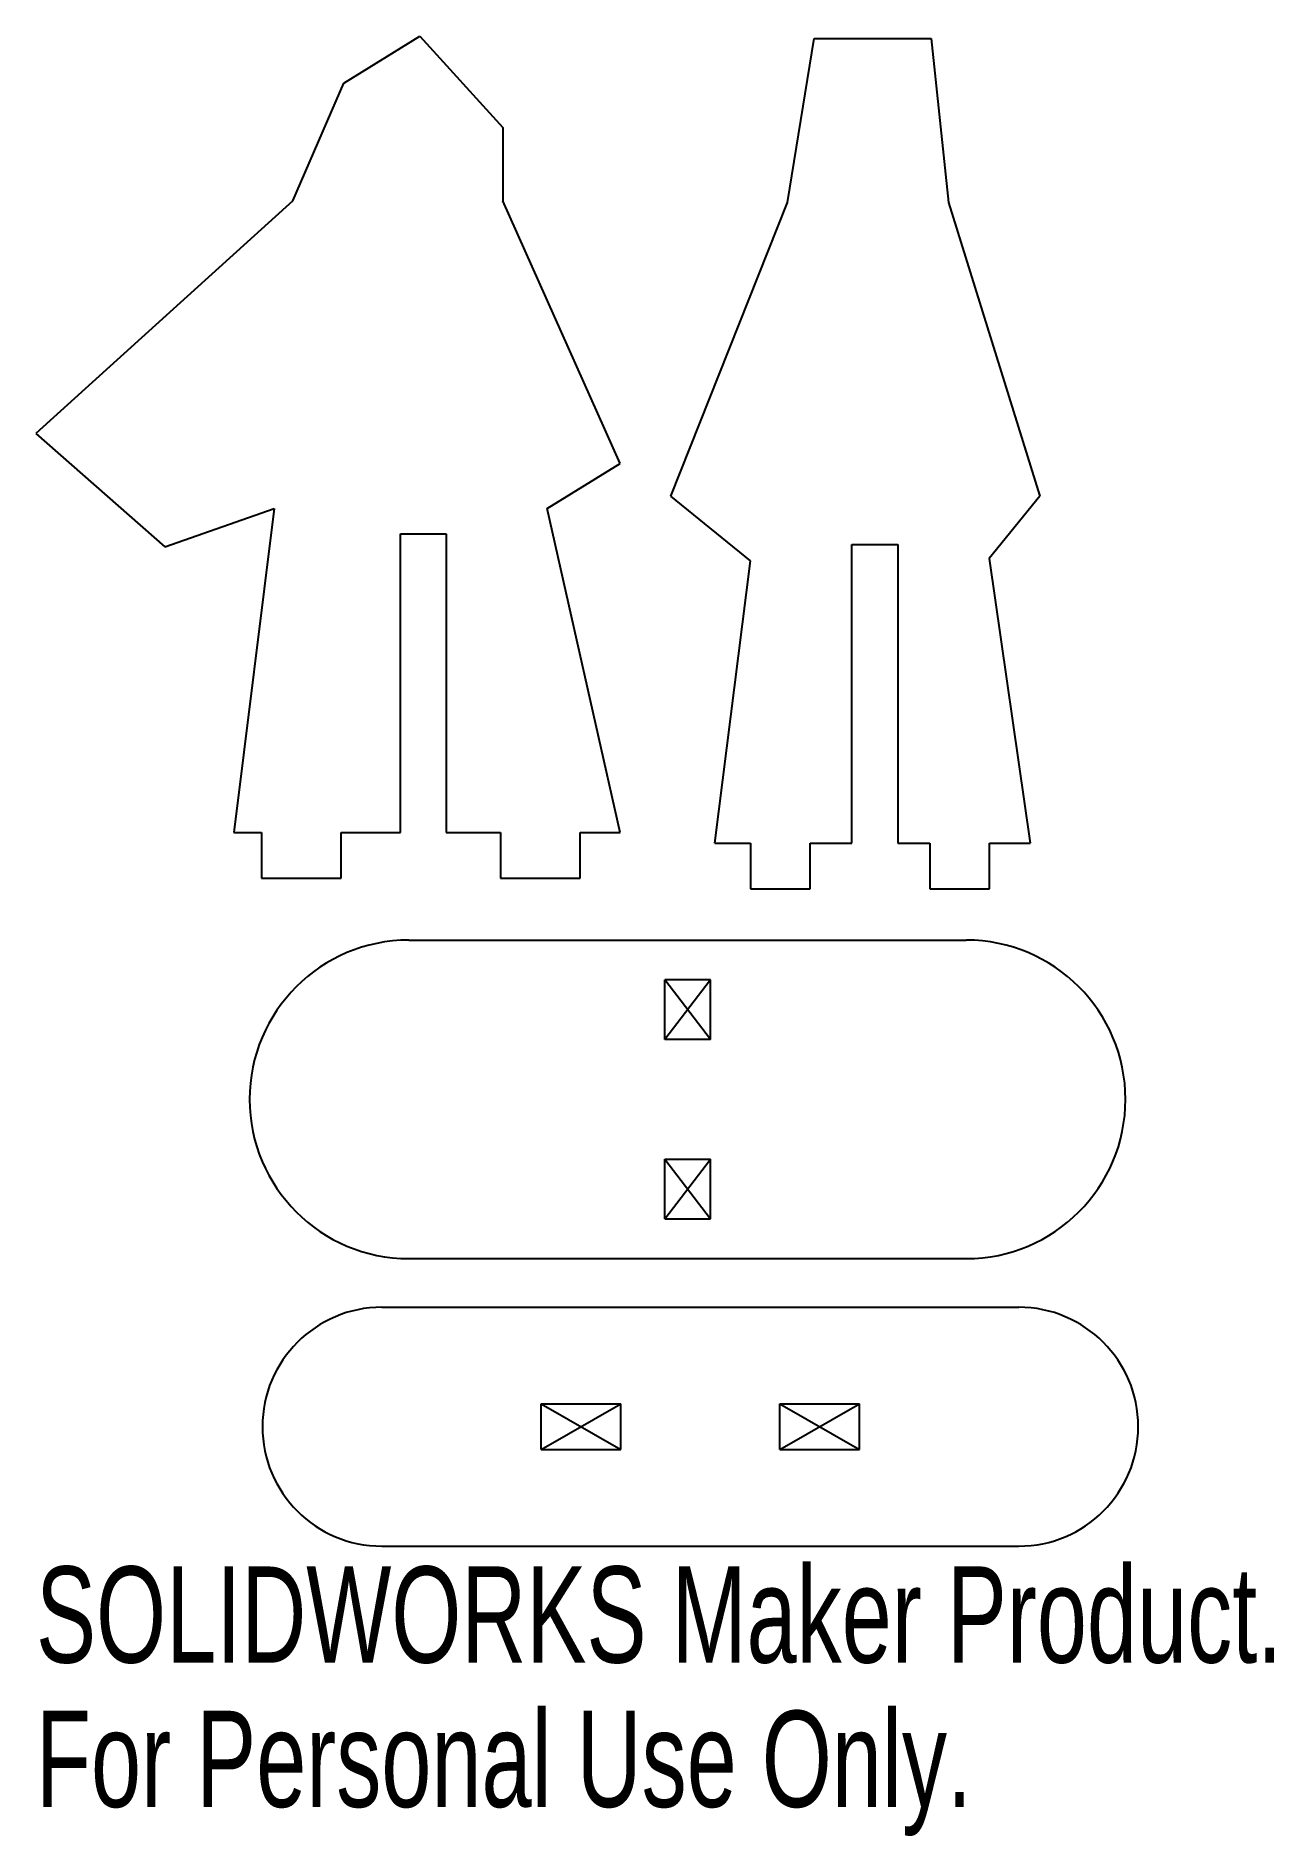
# Model space of a CAD drawing. Header units: millimetres. Extents: x -31.2 to 31, y -49.6 to 40.8.
import ezdxf

# ---------------------------------------------------------------- set-up
doc = ezdxf.new("R2010")
doc.units = ezdxf.units.MM
doc.header["$PDSIZE"] = -1
doc.linetypes.add('CENTERX2', pattern=[20.32, 12.7, -2.54, 2.54, -2.54])
doc.styles.add('SLDTEXTSTYLE0', font='TXT', dxfattribs={"width": 0.7})

msp = doc.modelspace()

# ---------------------------------------------------------------- linework, layer by layer
at = {"color": 7, "linetype": 'Continuous'}
for p, q in [((-15.766, 38.447), (-11.946, 40.811)), ((-11.946, 40.811), (-7.782, 36.215)), ((6.525, 32.455), (7.862, 40.679)), ((7.862, 40.679), (13.731, 40.679)), ((13.731, 40.679), (14.603, 32.455)), ((-18.339, 32.528), (-15.766, 38.447)), ((-7.782, 36.215), (-7.782, 32.528)), ((-18.339, 32.528), (-31.234, 20.848)), ((-1.887, 19.337), (-7.782, 32.528)), ((0.656, 17.694), (6.525, 32.455)), ((14.603, 32.455), (19.194, 17.694)), ((-31.234, 20.848), (-24.754, 15.153)), ((-5.548, 17.071), (-1.887, 19.337)), ((4.666, 14.44), (0.656, 17.694)), ((19.194, 17.694), (16.649, 14.558)), ((-24.754, 15.153), (-19.263, 17.071)), ((-19.263, 17.071), (-21.297, 0.799)), ((-1.887, 0.799), (-5.548, 17.071)), ((-12.929, 0.799), (-12.929, 15.799)), ((-12.929, 15.799), (-10.629, 15.799)), ((-10.629, 15.799), (-10.629, 0.799)), ((9.758, 0.261), (9.758, 15.261)), ((9.758, 15.261), (12.058, 15.261)), ((12.058, 15.261), (12.058, 0.261)), ((16.649, 14.558), (18.703, 0.261)), ((2.871, 0.261), (4.666, 14.44)), ((-21.297, 0.799), (-19.902, 0.799)), ((-19.902, 0.799), (-19.902, -1.501)), ((-15.902, -1.501), (-15.902, 0.799)), ((-15.902, 0.799), (-12.929, 0.799)), ((-10.629, 0.799), (-7.902, 0.799)), ((-7.902, 0.799), (-7.902, -1.501)), ((-3.902, -1.501), (-3.902, 0.799)), ((-3.902, 0.799), (-1.887, 0.799)), ((2.871, 0.261), (4.666, 0.261)), ((4.666, 0.261), (4.666, -2.039)), ((7.666, -2.039), (7.666, 0.261)), ((7.666, 0.261), (9.758, 0.261)), ((12.058, 0.261), (13.666, 0.261)), ((13.666, 0.261), (13.666, -2.039)), ((16.666, -2.039), (16.666, 0.261)), ((16.666, 0.261), (18.703, 0.261)), ((-19.902, -1.501), (-15.902, -1.501)), ((-7.902, -1.501), (-3.902, -1.501)), ((4.666, -2.039), (7.666, -2.039)), ((13.666, -2.039), (16.666, -2.039)), ((-12.501, -4.61), (15.499, -4.61)), ((2.649, -6.61), (0.349, -6.61)), ((0.349, -9.61), (0.349, -6.61)), ((2.649, -9.61), (2.649, -6.61)), ((2.649, -9.61), (0.349, -9.61)), ((0.349, -18.61), (0.349, -15.61)), ((0.349, -15.61), (2.649, -15.61)), ((2.649, -18.61), (2.649, -15.61)), ((0.349, -18.61), (2.649, -18.61)), ((-12.501, -20.61), (15.499, -20.61)), ((-13.86, -23.056), (18.14, -23.056)), ((-5.86, -30.206), (-5.86, -27.906)), ((-5.86, -27.906), (-1.86, -27.906)), ((-1.86, -30.206), (-1.86, -27.906)), ((6.14, -30.206), (6.14, -27.906)), ((6.14, -27.906), (10.14, -27.906)), ((10.14, -30.206), (10.14, -27.906)), ((-5.86, -30.206), (-1.86, -30.206)), ((6.14, -30.206), (10.14, -30.206)), ((-13.86, -35.056), (18.14, -35.056))]:
    msp.add_line(p, q, dxfattribs=at)
at = {"color": 7, "linetype": 'CENTERX2'}
for p, q in [((2.649, -9.61), (0.349, -6.61)), ((2.649, -6.61), (0.349, -9.61)), ((0.349, -18.61), (2.649, -15.61)), ((0.349, -15.61), (2.649, -18.61)), ((-5.86, -30.206), (-1.86, -27.906)), ((-5.86, -27.906), (-1.86, -30.206)), ((6.14, -30.206), (10.14, -27.906)), ((6.14, -27.906), (10.14, -30.206))]:
    msp.add_line(p, q, dxfattribs=at)
at = {"color": 7, "linetype": 'Continuous'}
for centre, radius, start, end in [((-12.501, -12.61), 8, 90, 270), ((15.499, -12.61), 8, 270, 90), ((-13.86, -29.056), 6, 90, 270), ((18.14, -29.056), 6, 270, 90)]:
    msp.add_arc(centre, radius, start, end, dxfattribs=at)
for p in [(1.499, -8.11), (1.499, -17.11), (-3.86, -29.056), (8.14, -29.056)]:
    msp.add_point(p, dxfattribs=at)

# ---------------------------------------------------------------- texts
at = {"color": 7, "linetype": 'Continuous', "char_height": 4.83362, "attachment_point": 1, "style": 'SLDTEXTSTYLE0'}
for s, insert in [('SOLIDWORKS Maker Product.', (-31.234, -36.075)), ('For Personal Use Only.', (-31.234, -43.326))]:
    msp.add_mtext(s, dxfattribs=dict(at, insert=insert))

doc.saveas('drawing.dxf')
